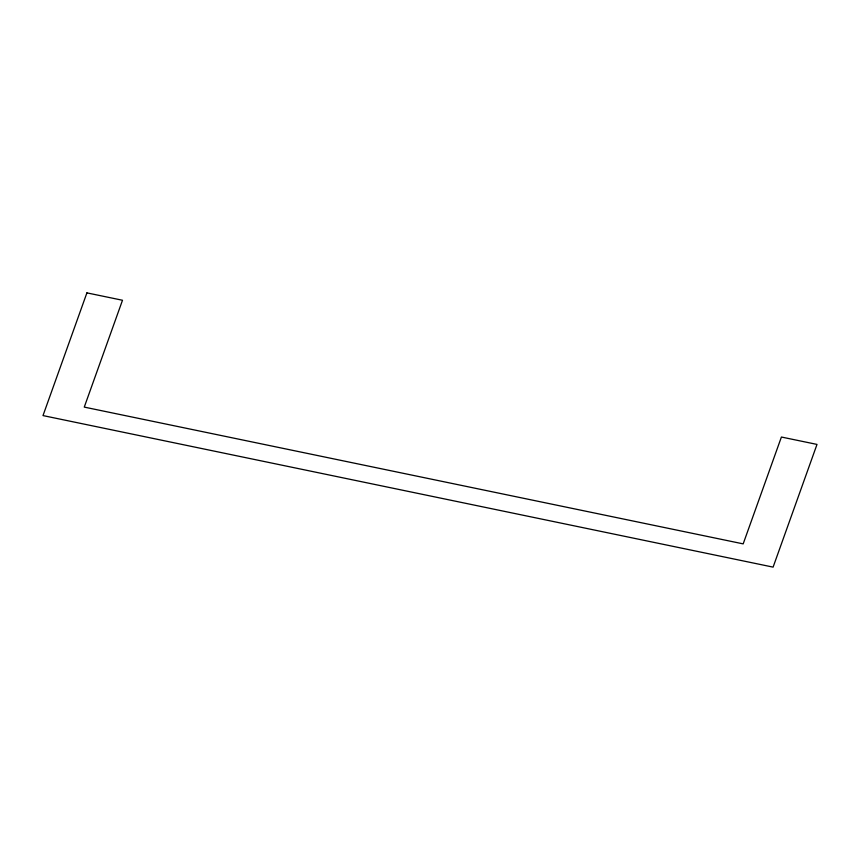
<?xml version="1.0" encoding="UTF-8"?>
<svg xmlns="http://www.w3.org/2000/svg" width="860" height="860" viewBox="0 0 860 860"><rect width="100%" height="100%" fill="white"/><g stroke="black" fill="none" stroke-linecap="round" stroke-linejoin="round"><path stroke-width="1.29" d="M86.903 292.873L43 415.584L773.097 567.127L817 444.416L781.407 437.031L743.18 543.875L84.269 407.102L122.496 300.258L86.903 292.873"/></g></svg>
